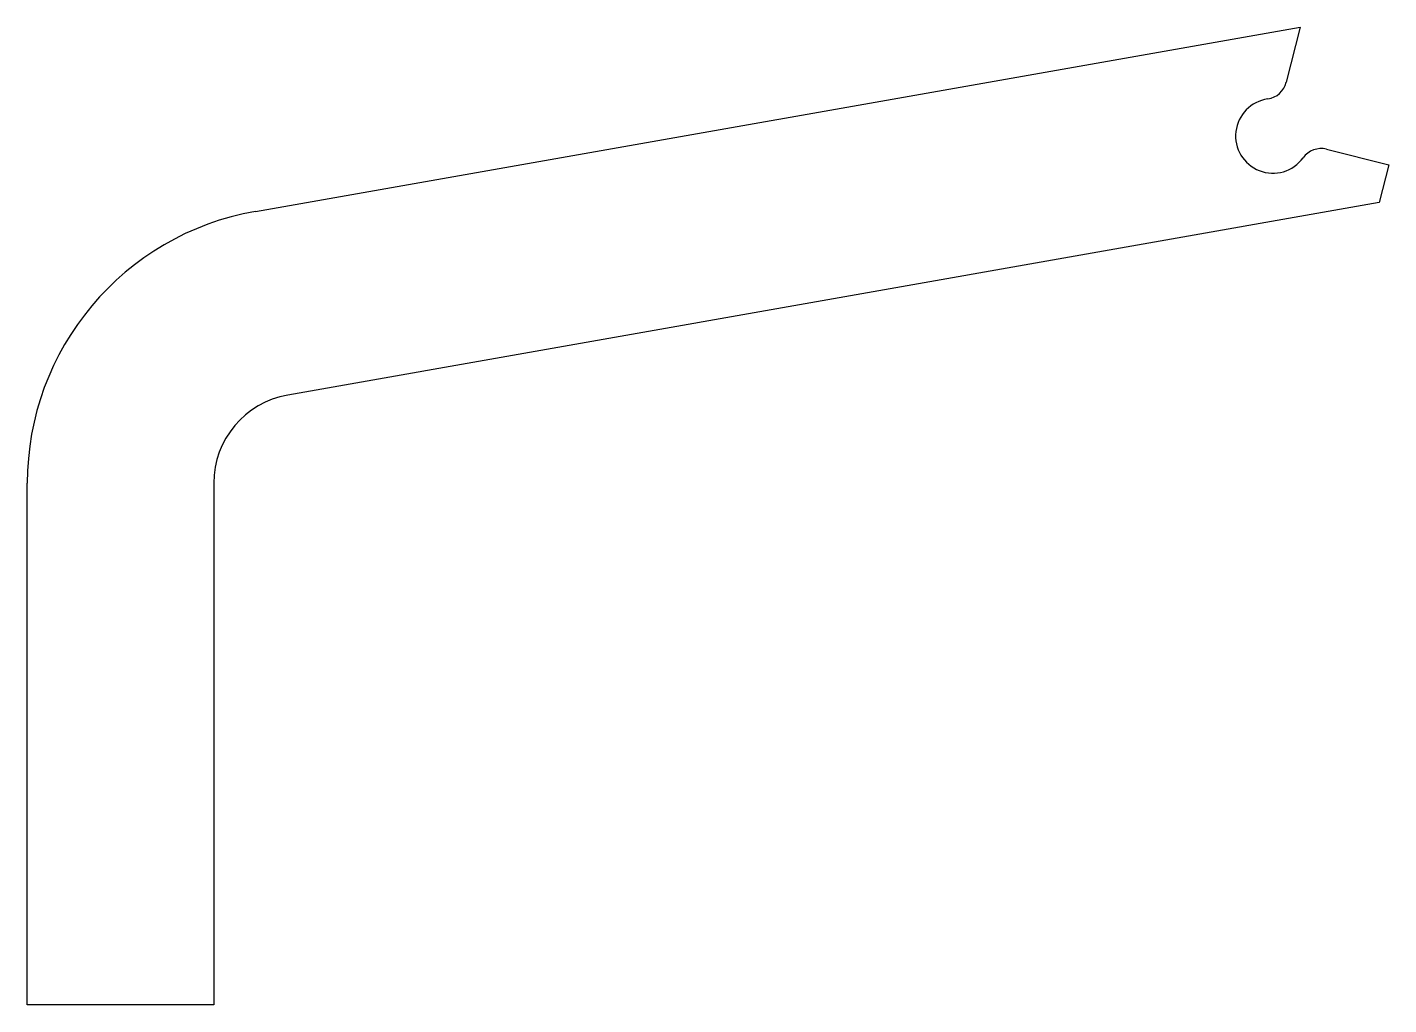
# Model space of a CAD drawing. Extents: x 0 to 182, y 0 to 131.
import ezdxf

# ---------------------------------------------------------------- set-up
doc = ezdxf.new("R2010")
doc.units = 0
doc.layers.get('0').update_dxf_attribs({"linetype": 'CONTINUOUS'})

msp = doc.modelspace()

# ---------------------------------------------------------------- linework, layer by layer
at = {"color": 7, "linetype": 'CONTINUOUS'}
for p, q in [((30.58, 106.36), (170.58, 131.05)), ((170.58, 131.05), (168.74, 123.68)), ((174.14, 114.69), (182.47, 112.61)), ((182.47, 112.61), (181.2, 107.54)), ((181.2, 107.54), (34.92, 81.74)), ((0, 0), (0, 69.92)), ((25, 69.92), (25, 0)), ((25, 0), (0, 0))]:
    msp.add_line(p, q, dxfattribs=at)
for centre, radius, start, end in [((165.83, 124.41), 3, 278.0243, 346), ((166.94, 116.48), 5, 98.0243, 323.9757), ((173.41, 111.78), 3, 76, 143.9757), ((37, 69.92), 37, 100, 180), ((37, 69.92), 12, 100, 180)]:
    msp.add_arc(centre, radius, start, end, dxfattribs=at)

doc.saveas('drawing.dxf')
